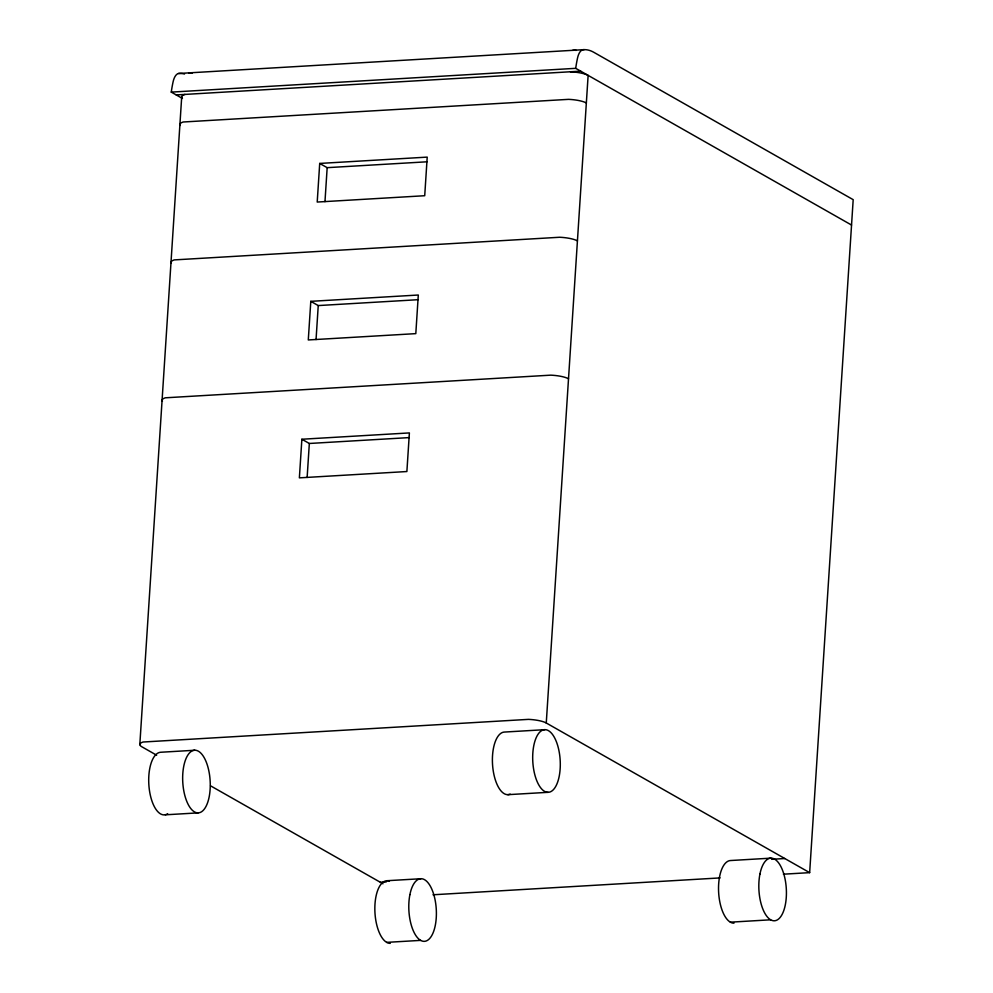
<?xml version="1.0" encoding="UTF-8"?>
<svg xmlns="http://www.w3.org/2000/svg" width="993" height="993" viewBox="0 0 993 993"><rect width="100%" height="100%" fill="white"/><g stroke="black" fill="none" stroke-linecap="round" stroke-linejoin="round"><path stroke-width="1.49" d="M139.814 744.613L181.694 97.016M301.872 439.241L299.377 477.856L406.882 471.538L409.389 432.923L301.872 439.241L309.332 443.474L409.153 437.603M310.797 301.338L308.289 339.954L415.806 333.636L418.301 295.02L310.797 301.338L318.244 305.571L418.078 299.7M319.709 163.435L317.214 202.051L424.719 195.72L427.213 157.117L319.709 163.435L327.169 167.668L426.99 161.797M307.135 477.459L309.332 443.474M316.047 339.556L318.244 305.571M324.972 201.641L327.169 167.668M851.535 225.039L575.704 68.331A84.231 36.815 86.6 0 1 577.529 58.066A17.452 7.634 86.6 0 1 582.978 49.712A84.579 36.977 86.6 0 1 593.764 52.281L853.186 199.667L809.655 872.648L546.262 722.991L588.129 75.394A18.507 4.543 3.7 0 0 570.392 71.769M182.451 98.456L171.268 92.113A84.231 36.815 86.6 0 1 173.092 81.836A17.452 7.634 86.6 0 1 178.541 73.482L584.169 49.65M171.268 92.113L575.704 68.331M176.233 94.931L580.682 71.161M194.802 750.249L160.866 752.247A31.366 13.703 86.6 0 0 148.801 783.911A31.366 13.703 86.6 0 0 164.155 814.881L198.091 812.882A31.366 13.703 86.6 0 0 207.5 765.603A31.366 13.703 86.6 0 0 183.755 766.211A31.366 13.703 86.6 0 0 198.091 812.882M544.834 729.681L504.556 732.052A31.366 13.703 86.6 0 0 492.689 766.447A31.366 13.703 86.6 0 0 510.203 794.139M507.845 794.673L548.124 792.315A31.366 13.703 86.6 0 0 557.532 745.035A31.366 13.703 86.6 0 0 533.787 745.644A31.366 13.703 86.6 0 0 548.124 792.315M386.997 880.717L420.933 878.731M770.965 858.151L730.687 860.521A31.366 13.703 86.6 0 0 718.622 892.186A31.366 13.703 86.6 0 0 733.976 923.155M380.369 882.293L386.215 881.958M771.586 859.305L784.805 858.523M432.998 894.78L720.124 877.911M783.415 874.188L809.655 872.648M386.687 942.369L420.61 940.383M730.364 922.174L770.642 919.803M572.7 50.32L573.892 50.258A84.579 36.977 86.6 0 1 576.288 50.382M188.819 72.886L190.011 72.812A84.579 36.977 86.6 0 1 192.406 72.948M156.633 755.189L141.813 746.761A19.922 4.891 3.7 0 1 143.066 742.019L528.524 719.366A18.507 4.543 3.7 0 1 546.262 722.991M210.553 785.823L382.988 883.782M182.067 97.873A19.922 4.891 3.7 0 1 184.946 94.422M171.367 263.356A19.922 4.891 3.7 0 1 174.247 259.905L559.692 237.253A18.507 4.543 3.7 0 1 577.429 240.877M586.354 102.974A18.507 4.543 3.7 0 0 568.617 99.35L183.171 122.002A19.922 4.891 3.7 0 0 180.279 125.453M162.442 401.259A19.922 4.891 3.7 0 1 165.334 397.808L550.78 375.155A18.507 4.543 3.7 0 1 568.517 378.78M178.541 73.482A84.579 36.977 86.6 0 1 184.524 74.041M390.286 943.35A31.366 13.703 86.6 0 1 374.845 909.65A31.366 13.703 86.6 0 1 389.405 881.139M167.643 813.714A31.366 13.703 86.6 0 1 165.347 814.732M759.918 874.113A31.366 13.703 86.6 0 0 774.255 920.784A31.366 13.703 86.6 0 0 783.663 873.505A31.366 13.703 86.6 0 0 759.918 874.113M409.886 894.693A31.366 13.703 86.6 0 0 424.222 941.352A31.366 13.703 86.6 0 0 433.631 894.072A31.366 13.703 86.6 0 0 409.886 894.693"/></g></svg>
